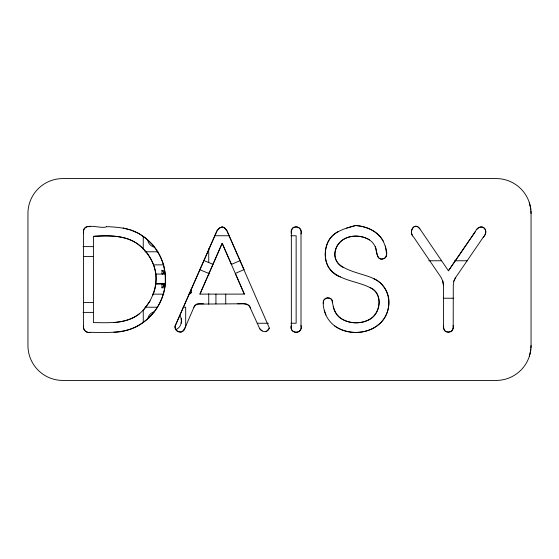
<?xml version="1.0" encoding="UTF-8"?>
<svg xmlns="http://www.w3.org/2000/svg" width="559" height="559" viewBox="0 0 559 559"><rect width="100%" height="100%" fill="white"/><g stroke="black" fill="none" stroke-linecap="round" stroke-linejoin="round"><path stroke-width="0.84" d="M291.351 325.331L291.351 233.627C289.157 224.522 303.418 224.998 301.008 233.921L301.008 325.527C303.118 334.645 288.919 334.38 291.351 325.331C288.863 334.359 303.139 334.624 301.008 325.527M453.195 325.429L453.293 284.943L453.852 281.198L455.438 277.823L483.242 237.24C490.865 229.351 479.776 222 475.339 231.58L448.416 270.794L419.928 228.945C414.331 220.994 408.112 232.397 413.681 237.142L441.1 277.432L442.777 281.079L443.441 285.041L443.539 325.527C441.631 334.296 455.278 334.177 453.195 325.429L453.035 328.014L452.063 330.628A3.487 3.487 0 0 1 450.847 331.655L448.22 332.158L446.033 331.683A3.627 3.627 0 0 1 444.74 330.642L443.706 328.021L443.539 325.527M155.926 274.071C157.044 288.821 150.916 303.956 139.624 313.571C126.732 324.087 108.977 322.746 93.409 322.599L93.409 236.359C108.516 235.549 125.342 234.78 138.136 244.318C147.408 251.634 154.312 262.248 155.926 274.071L165.233 274.071L165.289 283.874C163.696 299.897 154.829 314.864 141.392 323.78C126.418 333.975 107.67 332.437 90.481 332.353C86.128 333.339 82.62 329.915 83.557 325.527L83.557 233.236C82.04 220.623 101.095 229.693 106.699 226.674M529.338 202.651L530.764 208.989L531.05 213.433L531.05 345.567L530.77 349.997L529.352 356.321M323.249 303.67C322.417 299.931 326.176 296.857 329.663 298.157A3.906 3.906 0 0 1 331.878 299.904C333.318 307.122 334.785 315.402 342.101 319.21C349.654 323.458 359.192 323.878 367.186 320.607C380.525 315.905 384.145 293.671 370.17 287.675C356.502 280.59 336.937 280.646 328.021 266.433C324.136 258.943 324.541 249.614 327.944 242.019C332.989 231.496 345.231 228.345 355.538 225.529C366.473 226.192 377.828 231.188 383.222 241.167C385.06 245.681 390.552 257.315 382.468 258.992C375.641 259.942 377.584 250.523 375.243 246.771A16.917 16.917 0 0 0 369.296 239.783C359.025 233.459 342.59 235.053 336.811 246.701C326.128 269.711 360.429 271.96 373.391 278.501C390.224 285.3 393.599 308.519 381.923 321.46C370.435 334.289 348.893 335.875 334.967 326.156A28.558 28.558 0 0 1 325.876 314.976C324.269 310.469 322.403 305.333 323.654 300.532M291.351 233.627L291.707 229.931L292.378 228.456A3.368 3.368 0 0 1 293.573 227.415C297.947 225.081 302.209 229.421 301.008 233.921M83.557 233.236C82.55 229.029 85.834 225.605 90.09 226.702M152.621 295.578C159.748 279.961 155.535 261.186 143.551 249.139C130.96 235.199 110.71 235.053 93.409 236.359M453.845 281.219L455.438 277.823M185.015 327.867L194.336 306.339L196.845 304.117L243.738 303.768L247.127 304.292L249.433 306.115L259.739 328.741C262.066 332.472 267.747 332.926 269.396 328.161L226.961 230.797L225.039 228.296L222.279 226.898L219.261 228.149L217.011 230.797L176.036 323.961C171.187 330.593 183.548 335.91 185.015 327.867L182.479 331.424A3.752 3.752 0 0 1 180.634 332.081C176.26 332.514 173.563 327.539 176.036 323.961L217.011 230.797L219.205 228.191L221.483 227.024L222.866 226.961L224.879 228.149L226.961 230.797L244.066 269.585L235.339 273.414L244.325 294.111L199.94 294.111L222.182 243.284L231.412 264.4L240.139 260.662M199.94 294.111L222.182 243.284L244.325 294.111M193.889 307.282C195.112 303.09 200.136 303.635 203.497 303.817M448.416 270.794L475.339 231.58M143.558 309.959L150.064 300.91M476.499 229.602C483.039 222.251 489.279 231.65 483.242 237.24M269.396 328.161L266.559 331.277L265.399 331.767M324.101 299.694C326.673 296.193 332.996 298.171 332.71 302.698M162.543 274.141L163.703 272.981L163.703 272.107L161.963 270.367L164.577 270.367M161.963 287.794L163.703 286.054L163.703 285.181L161.963 283.434L161.963 287.794L164.577 287.794M163.703 286.054L164.577 286.054L164.577 285.181L165.737 284.021M139.526 313.655C132.183 319.587 122.833 321.858 113.603 322.599M338.174 231.58C320.44 240.335 320.852 270.486 340.417 276.943M346.713 228.079L355.538 225.529C366.418 226.395 377.758 231.035 383.167 241.069M189.124 294.139L191.129 292.713L191.304 291.959L190.416 293.622L189.124 294.139L191.101 292.769L191.304 288.521M113.896 332.256C136.648 331.913 157.526 315.416 163.507 293.524A52.218 52.218 0 0 0 163.368 264.519C159.65 252.444 151.768 241.851 141.175 234.941C130.883 228.303 118.599 227.059 106.65 226.674M165.303 283.672L155.835 283.874L165.289 283.874M237.736 303.817C242.138 303.698 249.007 302.622 250.572 308.261M214.789 235.751L229.504 235.751M290.946 235.751L296.137 235.751L296.137 323.249L290.946 323.249M83.018 246.603L93.409 246.638M144.984 251.788L157.973 251.788M83.557 256.441L93.409 256.441M428.683 260.767L441.603 260.767M454.516 260.767L467.429 260.767M153.397 264.861L163.857 264.861M163.703 272.107L164.577 272.107L164.577 272.981L163.703 272.981M163.703 285.181L164.577 285.181M152.523 294.139L163.857 294.139M443.322 298.233L453.656 298.233M83.557 302.587L93.409 302.587M144.984 307.212L157.107 307.212M183.093 307.212L185.686 307.212L185.686 326.882M83.018 312.397L93.409 312.39M257.196 323.249L268.446 323.249M90.481 332.353C86.107 333.346 82.634 329.901 83.557 325.527M123.162 227.967L130.436 229.896M199.843 269.724L208.94 273.484M203.895 260.515L212.958 264.309M131.239 230.105L138.856 233.564L145.794 238.232L151.887 243.969A52.923 52.923 0 0 1 163.738 265.839L165.233 274.071M370.17 287.675C382.538 292.846 381.336 311.733 370.98 318.441C358.612 327.043 336.532 322.906 333.199 306.598M369.513 239.937C360.08 234.074 345.63 234.654 338.509 243.892C332.319 251.361 334.338 263.932 343.736 267.677M373.391 278.501C382.587 282.707 389.246 292.119 388.98 302.384A31.339 31.339 0 0 1 384.774 317.435C374.796 334.009 349.836 336.839 334.687 325.953M262.171 330.879L259.739 328.741M419.928 228.945C415.218 221.937 408.783 230.133 412.556 235.737M375.194 246.666C376.717 251.257 376.843 262.499 384.767 258.209A3.71 3.71 0 0 0 385.989 256.902L386.646 254.052L385.277 246.044M324.227 310.406L325.89 315.017M442.777 281.086L443.441 285.041M225.738 294.111L225.738 303.907M215.935 294.111L215.935 303.907M208.731 248.748L208.731 262.611M208.731 273.002L208.731 275.601M208.731 293.796L208.731 304.187M161.963 270.367L161.963 273.854M155.423 270.367L155.423 272.981M155.423 284.307L155.423 287.794M143.251 236.394L143.251 249.223M143.251 309.777L143.251 322.606M530.805 209.297A34.861 34.861 0 0 0 496.189 178.573L62.811 178.573A34.861 34.861 0 0 0 27.95 213.433L27.95 345.567A34.861 34.861 0 0 0 62.811 380.427L496.189 380.427A34.861 34.861 0 0 0 530.805 349.703M530.959 210.953A34.861 34.861 0 0 1 531.05 213.433M531.05 345.567A34.861 34.861 0 0 1 530.959 348.047M181.333 321.502A8.713 8.713 0 0 1 175.952 329.551M181.165 318.581A14.918 14.918 0 0 1 181.165 323.207M179.865 315.444A8.713 8.713 0 0 1 181.333 320.286M147.779 318.581A8.713 8.713 0 0 1 154.626 311.733M154.626 247.267A8.713 8.713 0 0 1 147.779 240.419"/></g></svg>
